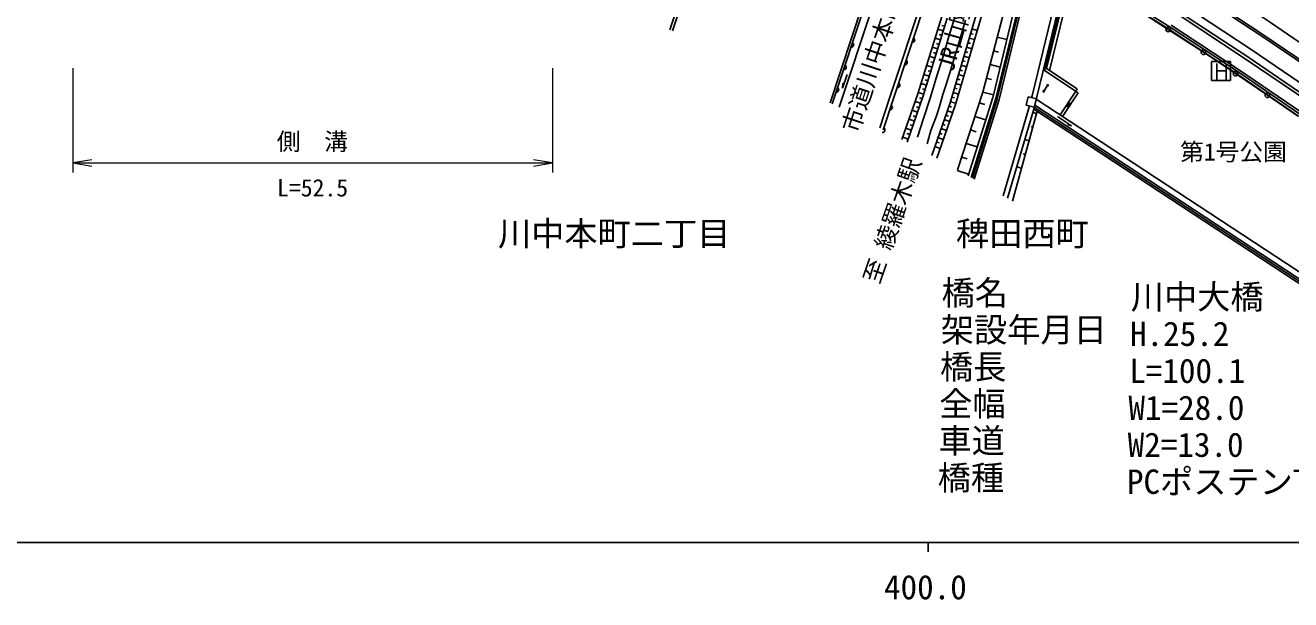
# Model space of a CAD drawing. Units: millimetres, scale not verified. Extents: x 40000 to 680000, y 20000 to 380000.
# Drawn here: x 372851 to 506222, y 198964 to 259505 of the extents above; entities that cross this region are included whole.
import ezdxf
from ezdxf.enums import TextEntityAlignment as Align

# ---------------------------------------------------------------- set-up
doc = ezdxf.new("R2010")
doc.units = ezdxf.units.MM
doc.header["$LTSCALE"] = 1000
doc.linetypes.add('CHAIN', pattern=[18.5, 12, -1.5, 3.5, -1.5])
for name, color, linetype, lineweight in [('M-BGD', 7, 'Continuous', 25), ('M-BMK', 2, 'CHAIN', 13), ('M-BMK-ROW', 30, 'Continuous', 25), ('M-STR-HTXT', 7, 'Continuous', 13), ('M-STR-STR1', 1, 'Continuous', 25), ('M-STR-STR3', 7, 'Continuous', 25), ('M-STR-STRC', 7, 'Continuous', 25), ('M-TTL-BAND', 7, 'Continuous', 25)]:
    doc.layers.add(name, color=color, linetype=linetype, lineweight=lineweight)
doc.layers.add('M-BMK-HTXT', color=7, linetype='Continuous')
doc.styles.add('ＭＳ ゴシック', font='')
doc.styles.get('ＭＳ ゴシック').set_extended_font_data('MS Gothic')

# ---------------------------------------------------------------- blocks, each defined once
blk = doc.blocks.new('open_arrow')
at = {"color": 0, "linetype": 'Continuous', "lineweight": -2}
blk.add_lwpolyline([(7.5, 1.25), (0, 0), (7.5, -1.25)], dxfattribs=at)

msp = doc.modelspace()

# ---------------------------------------------------------------- linework, layer by layer
at = {"layer": 'M-BGD'}
for p, q in [((473772, 252460), (478002, 268584)), ((463947, 251815), (469296, 267966)), ((469680, 267854), (464326, 251689)), ((478514, 267092), (474811, 251865)), ((479085, 267959), (475153, 251790)), ((479000, 266974), (475297, 251747)), ((479194, 266927), (475491, 251700)), ((474644, 266007), (470315, 251328)), ((475220, 265841), (470886, 251145)), ((482335, 265964), (478960, 252083)), ((482802, 265680), (479152, 250672)), ((482947, 265644), (480306, 254783)), ((483093, 265609), (480500, 254945)), ((483366, 265335), (480792, 254752)), ((440791, 259032), (442296, 263570)), ((441069, 258916), (442580, 263476)), ((493506, 259309), (487066, 263366)), ((495953, 263128), (503072, 258438)), ((496062, 263296), (503183, 258604)), ((457674, 251339), (461102, 261665)), ((457900, 251227), (461441, 261899)), ((494976, 261617), (502070, 256942)), ((458624, 250868), (462104, 261356)), ((469444, 260432), (466927, 252268)), ((470019, 260260), (467497, 252080)), ((494351, 260651), (501431, 255986)), ((494514, 260903), (501598, 256236)), ((469608, 258925), (469034, 259102)), ((469755, 259403), (469468, 259491)), ((472614, 259124), (473189, 258955)), ((500691, 254592), (493506, 259309)), ((500821, 254791), (493641, 259519)), ((469313, 257970), (468739, 258146)), ((469165, 257492), (468879, 257580)), ((469460, 258447), (469174, 258536)), ((472190, 257686), (472477, 257601)), ((472331, 258165), (472906, 257996)), ((472472, 258645), (472760, 258560)), ((476307, 258019), (475295, 258265)), ((503072, 258438), (509909, 253789)), ((503183, 258604), (510023, 253953)), ((468723, 256058), (468150, 256235)), ((469018, 257014), (468445, 257191)), ((468871, 256536), (468584, 256625)), ((471765, 256247), (472341, 256077)), ((471907, 256727), (472194, 256642)), ((472048, 257206), (472624, 257036)), ((475422, 256690), (474914, 256814)), ((501598, 256236), (508397, 251612)), ((502070, 256942), (508882, 252310)), ((468429, 255103), (467855, 255280)), ((468576, 255581), (468289, 255669)), ((471341, 254808), (471629, 254723)), ((471482, 255288), (472058, 255118)), ((471624, 255767), (471912, 255683)), ((475598, 255104), (474533, 255363)), ((480158, 254810), (483836, 252393)), ((480500, 254945), (483725, 252825)), ((507342, 250349), (500821, 254791)), ((501431, 255986), (508226, 251366)), ((458990, 252892), (459462, 254316)), ((458990, 252892), (459005, 253414)), ((468134, 254147), (467561, 254324)), ((467987, 253669), (467700, 253758)), ((468281, 254625), (467995, 254713)), ((471058, 253849), (471346, 253764)), ((471199, 254329), (471775, 254159)), ((474677, 253784), (474126, 253918)), ((507199, 250144), (500691, 254592)), ((466927, 252268), (465247, 247467)), ((467497, 252080), (465783, 247183)), ((467545, 252236), (466971, 252413)), ((467839, 253192), (467266, 253368)), ((467692, 252714), (467405, 252802)), ((470634, 252410), (471209, 252241)), ((470775, 252890), (471063, 252805)), ((470917, 253370), (471492, 253200)), ((471112, 244278), (473772, 252460)), ((474889, 252189), (473772, 252460)), ((478960, 252083), (478909, 251876)), ((480243, 252613), (480572, 253114)), ((481912, 250067), (483560, 252574)), ((482188, 249886), (483836, 252393)), ((483560, 252574), (483725, 252825)), ((462914, 248689), (463947, 251815)), ((464326, 251689), (463274, 248502)), ((467220, 251290), (466654, 251488)), ((467055, 250818), (466772, 250917)), ((467385, 251762), (467102, 251861)), ((470315, 251328), (468382, 245783)), ((470886, 251145), (468916, 245492)), ((470192, 250977), (470476, 250878)), ((470351, 251451), (470926, 251281)), ((470492, 251931), (470780, 251846)), ((474820, 251897), (472224, 243655)), ((475153, 251790), (472535, 243479)), ((475297, 251747), (472669, 243403)), ((475487, 251687), (472847, 243302)), ((473404, 251328), (473988, 251144)), ((478706, 251000), (475916, 241538)), ((478540, 251966), (478328, 251092)), ((479202, 250879), (478328, 251092)), ((479415, 251754), (478540, 251966)), ((479202, 250879), (516009, 226688)), ((479252, 251085), (516180, 226815)), ((479405, 251715), (516449, 227368)), ((482971, 251339), (482663, 250882)), ((482663, 250882), (482697, 251064)), ((466560, 249402), (465993, 249601)), ((466890, 250346), (466324, 250544)), ((466725, 249874), (466442, 249973)), ((469699, 249561), (470265, 249363)), ((469863, 250033), (470146, 249934)), ((470028, 250505), (470594, 250308)), ((472940, 249902), (474073, 249545)), ((479152, 250672), (476379, 241268)), ((479503, 250442), (476908, 240958)), ((479443, 250223), (479051, 250330)), ((479152, 250673), (516004, 226452)), ((481646, 249877), (483120, 248913)), ((466229, 248459), (465663, 248657)), ((466064, 247987), (465781, 248086)), ((466395, 248930), (466111, 249030)), ((469205, 248144), (469488, 248046)), ((469370, 248616), (469936, 248419)), ((469534, 249089), (469817, 248990)), ((472477, 248475), (473057, 248292)), ((479047, 248776), (478854, 248829)), ((483120, 248913), (482713, 249026)), ((465899, 247515), (465333, 247713)), ((468876, 247200), (469159, 247101)), ((469040, 247672), (469607, 247475)), ((472013, 247048), (473172, 246683)), ((478652, 247329), (478202, 247452)), ((468711, 246728), (469278, 246530)), ((471549, 245622), (472126, 245440)), ((478256, 245882), (478024, 245946)), ((471085, 244195), (472271, 243822)), ((477860, 244436), (477354, 244574))]:
    msp.add_line(p, q, dxfattribs=at)
for centre in [(480201, 252550), (480613, 253177)]:
    msp.add_circle(centre, 75, dxfattribs=at)
for centre, start, end in [((459908, 257458), 264.32513, 58.96436), ((466345, 257962), 264.35585, 58.99508), ((459121, 255086), 264.32513, 58.96436), ((465559, 255589), 264.35585, 58.99508), ((464773, 253215), 264.35585, 58.99508), ((458334, 252713), 264.32513, 58.96436), ((463987, 250842), 264.40629, 59.04553), ((463203, 248468), 264.40629, 59.04553)]:
    msp.add_arc(centre, 256, start, end, dxfattribs=at)
at = {"layer": 'M-BMK'}
msp.add_arc((324895, -17677), 340000, 54.28853, 91.50122, dxfattribs=at)
at = {"layer": 'M-BMK-ROW'}
for p, q in [((490336, 260980), (493320, 259074)), ((493320, 259074), (497020, 256667)), ((497020, 256667), (500421, 254417)), ((500421, 254417), (503774, 252140)), ((503774, 252140), (507034, 249910))]:
    msp.add_line(p, q, dxfattribs=at)
for centre in [(493320, 259074), (497020, 256667), (500421, 254417), (503774, 252140)]:
    msp.add_circle(centre, 250, dxfattribs=at)
at = {"layer": 'M-STR-HTXT'}
for p, q in [((377851, 255000), (377851, 244000)), ((428415, 255000), (428415, 244000)), ((377851, 245000), (428415, 245000))]:
    msp.add_line(p, q, dxfattribs=at)
at = {"layer": 'M-STR-STR1'}
for p, q in [((493370, 259098), (486934, 263154)), ((500551, 254385), (493370, 259098)), ((507056, 249939), (500551, 254385))]:
    msp.add_line(p, q, dxfattribs=at)
at = {"layer": 'M-STR-STR3'}
for p, q in [((471114, 261275), (470186, 258322)), ((471953, 260045), (471246, 257626)), ((470186, 258322), (469524, 256009)), ((471246, 257626), (470782, 256143)), ((470782, 256143), (470411, 254835)), ((469524, 256009), (468935, 254180)), ((470411, 254835), (469907, 253270)), ((468935, 254180), (468259, 251933)), ((469565, 252199), (469191, 250942)), ((469907, 253270), (469565, 252199)), ((468259, 251933), (467473, 249566)), ((469191, 250942), (468845, 249845)), ((467473, 249566), (466877, 247699)), ((468845, 249845), (468303, 248427)), ((468303, 248427), (467900, 247010))]:
    msp.add_line(p, q, dxfattribs=at)
at = {"layer": 'M-STR-STRC'}
for p, q in [((499893, 255693), (497893, 255693)), ((497893, 255693), (497893, 253693)), ((498433, 253778), (498433, 255478)), ((499424, 255488), (499424, 253784)), ((499893, 253693), (499893, 255693)), ((497893, 253693), (499893, 253693)), ((498433, 254693), (499424, 254693))]:
    msp.add_line(p, q, dxfattribs=at)
for centre, radius, start, end in [((320264, -14275), 340000, 53.47611, 63.44265), ((329511, -20926), 340000, 55.39575, 65.33247), ((327895, -23759), 340000, 55.45341, 65.29325), ((226629, -154205), 501625, 54.27444, 59.79308), ((226629, -154205), 498375, 54.27444, 59.79308)]:
    msp.add_arc(centre, radius, start, end, dxfattribs=at)
at = {"layer": 'M-TTL-BAND'}
for p, q in [((40000, 205000), (579000, 205000)), ((468000, 205000), (468000, 204000))]:
    msp.add_line(p, q, dxfattribs=at)

# ---------------------------------------------------------------- block references
at = {"layer": 'M-STR-HTXT', "xscale": 267, "yscale": 267}
msp.add_blockref('open_arrow', (377851, 245000), dxfattribs=at)
at = {"layer": 'M-STR-HTXT', "xscale": 267, "yscale": 267, "rotation": 180}
msp.add_blockref('open_arrow', (428415, 245000), dxfattribs=at)

# ---------------------------------------------------------------- texts
at = {"layer": 'M-BGD', "style": 'ＭＳ ゴシック'}
for s, rotation, p in [('市道川中本町15号線', 71.821, (461148, 247886)), ('JR山陰本線', 74.141, (471167, 254362)), ('至 綾羅木駅', 70.91, (463353, 231961))]:
    msp.add_text(s, height=1833, rotation=rotation, dxfattribs=at).set_placement(p, align=Align.BOTTOM_LEFT)
msp.add_text('第1号公園', height=1833, dxfattribs=at).set_placement((494565, 244698), align=Align.BOTTOM_LEFT)
at = {"layer": 'M-BMK-HTXT', "style": 'ＭＳ ゴシック'}
for s, p in [('川中本町二丁目', (422668, 235505)), ('稗田西町', (470942, 235505))]:
    msp.add_text(s, height=2566, dxfattribs=at).set_placement(p, align=Align.BOTTOM_LEFT)
at = {"layer": 'M-STR-HTXT', "style": 'ＭＳ ゴシック'}
msp.add_text('側\u3000溝', height=1833, dxfattribs=at).set_placement((399356, 247254), align=Align.MIDDLE_LEFT)
msp.add_text('L=52.5', height=1833, dxfattribs=at).set_placement((403133, 240913), align=Align.BOTTOM_CENTER)
for s, p in [('橋名', (469424, 229256)), ('川中大橋', (489368, 228838)), ('架設年月日', (469343, 225359)), ('H.25.2', (489286, 224940)), ('橋長', (469261, 221461)), ('L=100.1', (489204, 221042)), ('全幅', (469179, 217563)), ('W1=28.0', (489122, 217145)), ('車道', (469097, 213666)), ('W2=13.0', (489041, 213247)), ('橋種', (469015, 209768)), ('PCポステンT桁', (488959, 209349))]:
    msp.add_text(s, height=2566, dxfattribs=at).set_placement(p, align=Align.BOTTOM_LEFT)
at = {"layer": 'M-TTL-BAND', "style": 'ＭＳ ゴシック'}
msp.add_text('400.0', height=2566, dxfattribs=at).set_placement((467721, 198236), align=Align.BOTTOM_CENTER)

doc.saveas('drawing.dxf')
